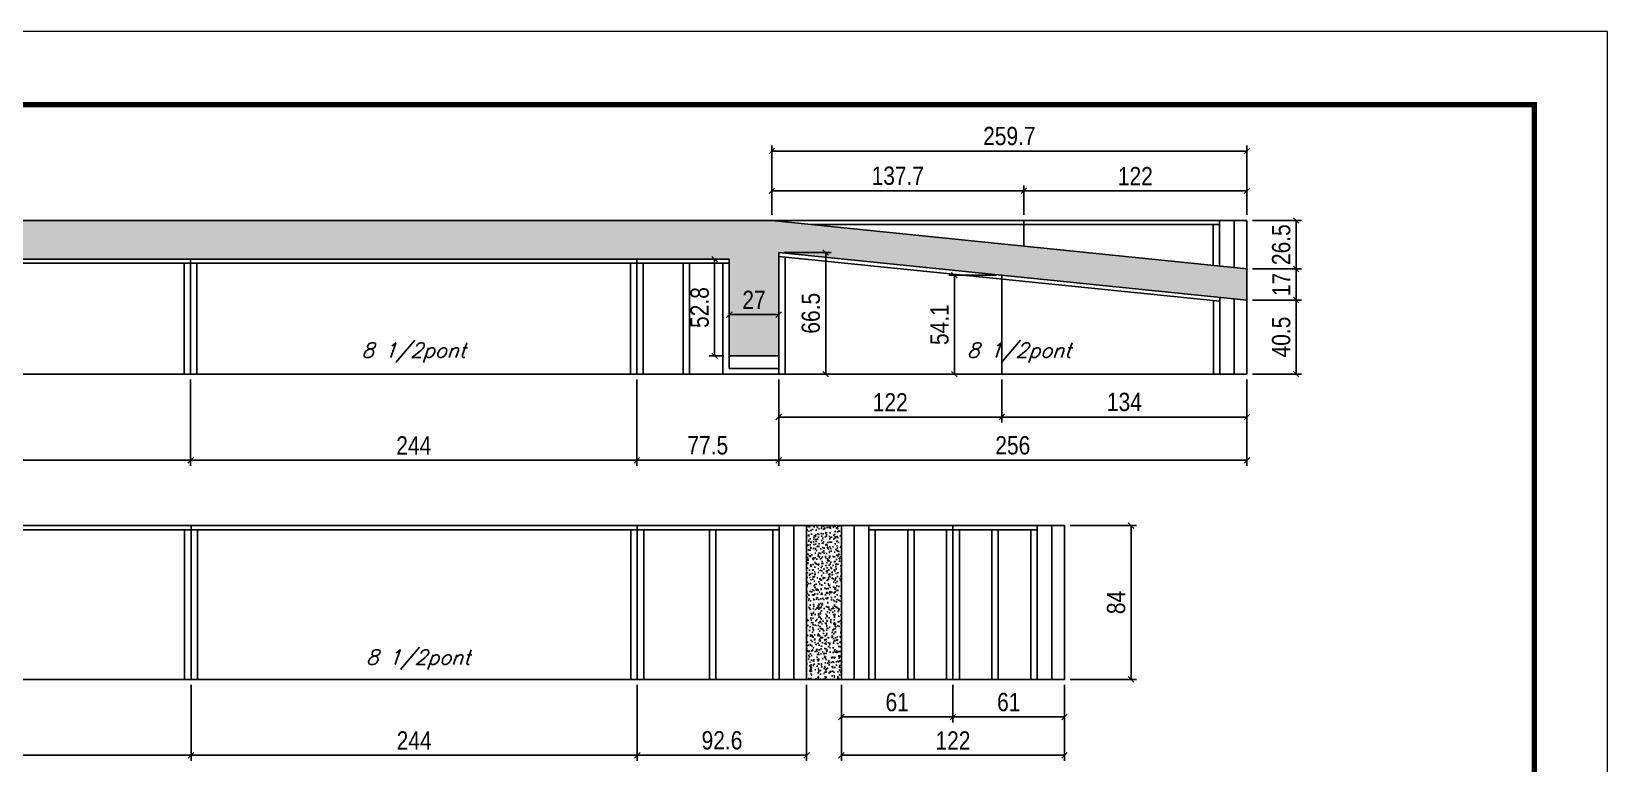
# Model space of a CAD drawing. Extents: x 137137 to 143418, y 10464 to 34486.
# Drawn here: x 137761 to 138622, y 28343 to 28743 of the extents above; entities that cross this region are included whole.
import ezdxf

# ---------------------------------------------------------------- set-up
doc = ezdxf.new("R2010")
doc.units = 0
doc.linetypes.add('DASHED', pattern=[0.75, 0.5, -0.25])
doc.layers.add('00-FELIPE', color=2, linetype='Continuous', lineweight=13, plot=False)
for name, color, linetype in [('COTA', 241, 'Continuous'), ('cotas', 4, 'Continuous'), ('Painéis', 200, 'Continuous'), ('SARR_2.2x7', 40, 'Continuous'), ('SARR_3.5x7', 81, 'Continuous'), ('texto', 7, 'Continuous')]:
    doc.layers.add(name, color=color, linetype=linetype)
doc.layers.add('Folhas', color=255, linetype='Continuous', lineweight=9)
doc.layers.add('SARRAFO DE PRESSAO', color=251, linetype='DASHED', lineweight=9)
doc.styles.add('COTA TECNICA', font='techl___.ttf', dxfattribs={"height": 10})
doc.styles.add('Romans', font='romans.shx')
doc.dimstyles.new('PAINEL', dxfattribs={"dimtxt": 10, "dimasz": 3, "dimexe": 3, "dimexo": 3, "dimgap": 3, "dimtad": 1, "dimdec": 1, "dimzin": 12, "dimdsep": 46, "dimtxsty": 'COTA TECNICA', "dimblk1": 'OBLIQUE', "dimblk2": 'OBLIQUE', "dimsah": 1, "dimcen": 0.9, "dimclrd": 4, "dimclre": 4, "dimclrt": 240, "dimadec": 1, "dimazin": 3, "dimtfac": 1, "dimtdec": 1, "dimtmove": 0, "dimatfit": 3, "dimfxl": 1, "dimtolj": 1, "dimtzin": 12, "dimarcsym": 0})

# ---------------------------------------------------------------- blocks, each defined once
blk = doc.blocks.new('9999999999')
at = {"layer": 'Folhas'}
blk.add_lwpolyline([(98138.98, 34190.21), (99623.98, 34190.21), (99623.98, 35240.21), (98138.98, 35240.21)], close=True, dxfattribs=at)
at = {"layer": 'Folhas', "color": 30, "const_width": 3}
blk.add_lwpolyline([(98213.98, 34230.21), (99583.98, 34230.21), (99583.98, 35200.21), (98213.98, 35200.21)], close=True, dxfattribs=at)
blk = doc.blocks.new('_Oblique')
at = {"color": 0, "linetype": 'ByBlock', "lineweight": -2}
blk.add_line((-0.5, -0.5), (0.5, 0.5), dxfattribs=at)
blk = doc.blocks.new('*D383')
at = {"layer": 'cotas', "color": 4, "linetype": 'ByBlock', "lineweight": -2, "transparency": 16777216}
for p, q in [((137603.68, 28552.66), (137603.68, 28505.58)), ((137847.68, 28552.66), (137847.68, 28505.58)), ((137603.68, 28508.58), (137847.68, 28508.58))]:
    blk.add_line(p, q, dxfattribs=at)
at = {"layer": 'Defpoints', "color": 0, "linetype": 'ByBlock', "transparency": 16777216}
for p in [(137603.68, 28555.66), (137847.68, 28555.66), (137847.68, 28508.58)]:
    blk.add_point(p, dxfattribs=at)
at = {"layer": 'cotas', "color": 4, "linetype": 'ByBlock', "lineweight": -2, "transparency": 16777216, "xscale": 3, "yscale": 3, "zscale": 3, "rotation": 180}
blk.add_blockref('_Oblique', (137603.68, 28508.58), dxfattribs=at)
at = {"layer": 'cotas', "color": 4, "linetype": 'ByBlock', "lineweight": -2, "transparency": 16777216, "xscale": 3, "yscale": 3, "zscale": 3}
blk.add_blockref('_Oblique', (137847.68, 28508.58), dxfattribs=at)
at = {"layer": 'cotas', "color": 240, "linetype": 'ByBlock', "transparency": 16777216, "insert": (137725.68, 28516.66), "char_height": 10, "attachment_point": 5, "style": 'COTA TECNICA'}
blk.add_mtext('\\A1;244', dxfattribs=at)
blk = doc.blocks.new('*D384')
at = {"layer": 'cotas', "color": 4, "linetype": 'ByBlock', "lineweight": -2, "transparency": 16777216}
for p, q in [((137847.68, 28552.66), (137847.68, 28505.58)), ((138091.68, 28552.66), (138091.68, 28505.58)), ((137847.68, 28508.58), (138091.68, 28508.58))]:
    blk.add_line(p, q, dxfattribs=at)
at = {"layer": 'Defpoints', "color": 0, "linetype": 'ByBlock', "transparency": 16777216}
for p in [(137847.68, 28555.66), (138091.68, 28555.66), (138091.68, 28508.58)]:
    blk.add_point(p, dxfattribs=at)
at = {"layer": 'cotas', "color": 4, "linetype": 'ByBlock', "lineweight": -2, "transparency": 16777216, "xscale": 3, "yscale": 3, "zscale": 3, "rotation": 180}
blk.add_blockref('_Oblique', (137847.68, 28508.58), dxfattribs=at)
at = {"layer": 'cotas', "color": 4, "linetype": 'ByBlock', "lineweight": -2, "transparency": 16777216, "xscale": 3, "yscale": 3, "zscale": 3}
blk.add_blockref('_Oblique', (138091.68, 28508.58), dxfattribs=at)
at = {"layer": 'cotas', "color": 240, "linetype": 'ByBlock', "transparency": 16777216, "insert": (137969.68, 28516.66), "char_height": 10, "attachment_point": 5, "style": 'COTA TECNICA'}
blk.add_mtext('\\A1;244', dxfattribs=at)
blk = doc.blocks.new('*D385')
at = {"layer": 'cotas', "color": 4, "linetype": 'ByBlock', "lineweight": -2, "transparency": 16777216}
for p, q in [((138091.68, 28552.66), (138091.68, 28505.58)), ((138169.18, 28552.66), (138169.18, 28505.58)), ((138091.68, 28508.58), (138169.18, 28508.58))]:
    blk.add_line(p, q, dxfattribs=at)
at = {"layer": 'Defpoints', "color": 0, "linetype": 'ByBlock', "transparency": 16777216}
for p in [(138091.68, 28555.66), (138169.18, 28555.66), (138169.18, 28508.58)]:
    blk.add_point(p, dxfattribs=at)
at = {"layer": 'cotas', "color": 4, "linetype": 'ByBlock', "lineweight": -2, "transparency": 16777216, "xscale": 3, "yscale": 3, "zscale": 3, "rotation": 180}
blk.add_blockref('_Oblique', (138091.68, 28508.58), dxfattribs=at)
at = {"layer": 'cotas', "color": 4, "linetype": 'ByBlock', "lineweight": -2, "transparency": 16777216, "xscale": 3, "yscale": 3, "zscale": 3}
blk.add_blockref('_Oblique', (138169.18, 28508.58), dxfattribs=at)
at = {"layer": 'cotas', "color": 240, "linetype": 'ByBlock', "transparency": 16777216, "insert": (138130.43, 28516.69), "char_height": 10, "attachment_point": 5, "style": 'COTA TECNICA'}
blk.add_mtext('\\A1;77.5', dxfattribs=at)
blk = doc.blocks.new('*D386')
at = {"layer": 'cotas', "color": 4, "linetype": 'ByBlock', "lineweight": -2, "transparency": 16777216}
for p, q in [((137603.91, 28385.85), (137603.91, 28344.35)), ((137847.91, 28385.85), (137847.91, 28344.35)), ((137603.91, 28347.35), (137847.91, 28347.35))]:
    blk.add_line(p, q, dxfattribs=at)
at = {"layer": 'Defpoints', "color": 0, "linetype": 'ByBlock', "transparency": 16777216}
for p in [(137603.91, 28388.85), (137847.91, 28388.85), (137847.91, 28347.35)]:
    blk.add_point(p, dxfattribs=at)
at = {"layer": 'cotas', "color": 4, "linetype": 'ByBlock', "lineweight": -2, "transparency": 16777216, "xscale": 3, "yscale": 3, "zscale": 3, "rotation": 180}
blk.add_blockref('_Oblique', (137603.91, 28347.35), dxfattribs=at)
at = {"layer": 'cotas', "color": 4, "linetype": 'ByBlock', "lineweight": -2, "transparency": 16777216, "xscale": 3, "yscale": 3, "zscale": 3}
blk.add_blockref('_Oblique', (137847.91, 28347.35), dxfattribs=at)
at = {"layer": 'cotas', "color": 240, "linetype": 'ByBlock', "transparency": 16777216, "insert": (137725.91, 28355.43), "char_height": 10, "attachment_point": 5, "style": 'COTA TECNICA'}
blk.add_mtext('\\A1;244', dxfattribs=at)
blk = doc.blocks.new('*D387')
at = {"layer": 'cotas', "color": 4, "linetype": 'ByBlock', "lineweight": -2, "transparency": 16777216}
for p, q in [((137847.91, 28385.85), (137847.91, 28344.35)), ((138091.91, 28385.85), (138091.91, 28344.35)), ((137847.91, 28347.35), (138091.91, 28347.35))]:
    blk.add_line(p, q, dxfattribs=at)
at = {"layer": 'Defpoints', "color": 0, "linetype": 'ByBlock', "transparency": 16777216}
for p in [(137847.91, 28388.85), (138091.91, 28388.85), (138091.91, 28347.35)]:
    blk.add_point(p, dxfattribs=at)
at = {"layer": 'cotas', "color": 4, "linetype": 'ByBlock', "lineweight": -2, "transparency": 16777216, "xscale": 3, "yscale": 3, "zscale": 3, "rotation": 180}
blk.add_blockref('_Oblique', (137847.91, 28347.35), dxfattribs=at)
at = {"layer": 'cotas', "color": 4, "linetype": 'ByBlock', "lineweight": -2, "transparency": 16777216, "xscale": 3, "yscale": 3, "zscale": 3}
blk.add_blockref('_Oblique', (138091.91, 28347.35), dxfattribs=at)
at = {"layer": 'cotas', "color": 240, "linetype": 'ByBlock', "transparency": 16777216, "insert": (137969.91, 28355.43), "char_height": 10, "attachment_point": 5, "style": 'COTA TECNICA'}
blk.add_mtext('\\A1;244', dxfattribs=at)
blk = doc.blocks.new('*D388')
at = {"layer": 'cotas', "color": 4, "linetype": 'ByBlock', "lineweight": -2, "transparency": 16777216}
for p, q in [((138091.91, 28385.85), (138091.91, 28344.35)), ((138184.47, 28385.85), (138184.47, 28344.35)), ((138091.91, 28347.35), (138184.47, 28347.35))]:
    blk.add_line(p, q, dxfattribs=at)
at = {"layer": 'Defpoints', "color": 0, "linetype": 'ByBlock', "transparency": 16777216}
for p in [(138091.91, 28388.85), (138184.47, 28388.85), (138184.47, 28347.35)]:
    blk.add_point(p, dxfattribs=at)
at = {"layer": 'cotas', "color": 4, "linetype": 'ByBlock', "lineweight": -2, "transparency": 16777216, "xscale": 3, "yscale": 3, "zscale": 3, "rotation": 180}
blk.add_blockref('_Oblique', (138091.91, 28347.35), dxfattribs=at)
at = {"layer": 'cotas', "color": 4, "linetype": 'ByBlock', "lineweight": -2, "transparency": 16777216, "xscale": 3, "yscale": 3, "zscale": 3}
blk.add_blockref('_Oblique', (138184.47, 28347.35), dxfattribs=at)
at = {"layer": 'cotas', "color": 240, "linetype": 'ByBlock', "transparency": 16777216, "insert": (138138.19, 28355.48), "char_height": 10, "attachment_point": 5, "style": 'COTA TECNICA'}
blk.add_mtext('\\A1;92.6', dxfattribs=at)
blk = doc.blocks.new('*D389')
at = {"layer": 'cotas', "color": 4, "linetype": 'ByBlock', "lineweight": -2, "transparency": 16777216}
for p, q in [((138142.18, 28568.66), (138142.18, 28591.16)), ((138142.18, 28588.16), (138169.18, 28588.16)), ((138169.18, 28568.66), (138169.18, 28591.16))]:
    blk.add_line(p, q, dxfattribs=at)
at = {"layer": 'Defpoints', "color": 0, "linetype": 'ByBlock', "transparency": 16777216}
for p in [(138169.18, 28588.16), (138142.18, 28565.66), (138169.18, 28565.66)]:
    blk.add_point(p, dxfattribs=at)
at = {"layer": 'cotas', "color": 4, "linetype": 'ByBlock', "lineweight": -2, "transparency": 16777216, "xscale": 3, "yscale": 3, "zscale": 3, "rotation": 180}
blk.add_blockref('_Oblique', (138142.18, 28588.16), dxfattribs=at)
at = {"layer": 'cotas', "color": 4, "linetype": 'ByBlock', "lineweight": -2, "transparency": 16777216, "xscale": 3, "yscale": 3, "zscale": 3}
blk.add_blockref('_Oblique', (138169.18, 28588.16), dxfattribs=at)
at = {"layer": 'cotas', "color": 240, "linetype": 'ByBlock', "transparency": 16777216, "insert": (138155.68, 28596.24), "char_height": 10, "attachment_point": 5, "style": 'COTA TECNICA'}
blk.add_mtext('\\A1;27', dxfattribs=at)
blk = doc.blocks.new('*D390')
at = {"layer": 'cotas', "color": 4, "linetype": 'ByBlock', "lineweight": -2, "transparency": 16777216}
for p, q in [((138203.47, 28385.85), (138203.47, 28344.35)), ((138325.49, 28385.85), (138325.49, 28344.35)), ((138203.47, 28347.35), (138325.49, 28347.35))]:
    blk.add_line(p, q, dxfattribs=at)
at = {"layer": 'Defpoints', "color": 0, "linetype": 'ByBlock', "transparency": 16777216}
for p in [(138203.47, 28388.85), (138325.49, 28388.85), (138325.49, 28347.35)]:
    blk.add_point(p, dxfattribs=at)
at = {"layer": 'cotas', "color": 4, "linetype": 'ByBlock', "lineweight": -2, "transparency": 16777216, "xscale": 3, "yscale": 3, "zscale": 3, "rotation": 180}
blk.add_blockref('_Oblique', (138203.47, 28347.35), dxfattribs=at)
at = {"layer": 'cotas', "color": 4, "linetype": 'ByBlock', "lineweight": -2, "transparency": 16777216, "xscale": 3, "yscale": 3, "zscale": 3}
blk.add_blockref('_Oblique', (138325.49, 28347.35), dxfattribs=at)
at = {"layer": 'cotas', "color": 240, "linetype": 'ByBlock', "transparency": 16777216, "insert": (138264.48, 28355.41), "char_height": 10, "attachment_point": 5, "style": 'COTA TECNICA'}
blk.add_mtext('\\A1;122', dxfattribs=at)
blk = doc.blocks.new('*D391')
at = {"layer": 'cotas', "color": 4, "linetype": 'ByBlock', "lineweight": -2, "transparency": 16777216}
for p, q in [((138328.49, 28472.85), (138364.81, 28472.85)), ((138361.81, 28472.85), (138361.81, 28388.85)), ((138328.49, 28388.85), (138364.81, 28388.85))]:
    blk.add_line(p, q, dxfattribs=at)
at = {"layer": 'Defpoints', "color": 0, "linetype": 'ByBlock', "transparency": 16777216}
for p in [(138325.49, 28472.85), (138325.49, 28388.85), (138361.81, 28388.85)]:
    blk.add_point(p, dxfattribs=at)
at = {"layer": 'cotas', "color": 4, "linetype": 'ByBlock', "lineweight": -2, "transparency": 16777216, "xscale": 3, "yscale": 3, "zscale": 3}
for p, rotation in [((138361.81, 28472.85), 90), ((138361.81, 28388.85), 270)]:
    blk.add_blockref('_Oblique', p, dxfattribs=dict(at, rotation=rotation))
at = {"layer": 'cotas', "color": 240, "linetype": 'ByBlock', "transparency": 16777216, "insert": (138353.71, 28430.85), "char_height": 10, "attachment_point": 5, "rotation": 90, "style": 'COTA TECNICA'}
blk.add_mtext('\\A1;84', dxfattribs=at)
blk = doc.blocks.new('*D430')
at = {"layer": 'cotas', "color": 4, "linetype": 'ByBlock', "lineweight": -2, "transparency": 16777216}
for p, q in [((138169.18, 28552.66), (138169.18, 28505.58)), ((138425.18, 28552.66), (138425.18, 28505.58)), ((138169.18, 28508.58), (138425.18, 28508.58))]:
    blk.add_line(p, q, dxfattribs=at)
at = {"layer": 'Defpoints', "color": 0, "linetype": 'ByBlock', "transparency": 16777216}
for p in [(138169.18, 28555.66), (138425.18, 28555.66), (138425.18, 28508.58)]:
    blk.add_point(p, dxfattribs=at)
at = {"layer": 'cotas', "color": 4, "linetype": 'ByBlock', "lineweight": -2, "transparency": 16777216, "xscale": 3, "yscale": 3, "zscale": 3, "rotation": 180}
blk.add_blockref('_Oblique', (138169.18, 28508.58), dxfattribs=at)
at = {"layer": 'cotas', "color": 4, "linetype": 'ByBlock', "lineweight": -2, "transparency": 16777216, "xscale": 3, "yscale": 3, "zscale": 3}
blk.add_blockref('_Oblique', (138425.18, 28508.58), dxfattribs=at)
at = {"layer": 'cotas', "color": 240, "linetype": 'ByBlock', "transparency": 16777216, "insert": (138297.18, 28516.69), "char_height": 10, "attachment_point": 5, "style": 'COTA TECNICA'}
blk.add_mtext('\\A1;256', dxfattribs=at)
blk = doc.blocks.new('*D431')
at = {"layer": 'cotas', "color": 4, "linetype": 'ByBlock', "lineweight": -2, "transparency": 16777216}
for p, q in [((138169.18, 28552.66), (138169.18, 28529.2)), ((138291.18, 28552.66), (138291.18, 28529.2)), ((138169.18, 28532.2), (138291.18, 28532.2))]:
    blk.add_line(p, q, dxfattribs=at)
at = {"layer": 'Defpoints', "color": 0, "linetype": 'ByBlock', "transparency": 16777216}
for p in [(138169.18, 28555.66), (138291.18, 28555.66), (138291.18, 28532.2)]:
    blk.add_point(p, dxfattribs=at)
at = {"layer": 'cotas', "color": 4, "linetype": 'ByBlock', "lineweight": -2, "transparency": 16777216, "xscale": 3, "yscale": 3, "zscale": 3, "rotation": 180}
blk.add_blockref('_Oblique', (138169.18, 28532.2), dxfattribs=at)
at = {"layer": 'cotas', "color": 4, "linetype": 'ByBlock', "lineweight": -2, "transparency": 16777216, "xscale": 3, "yscale": 3, "zscale": 3}
blk.add_blockref('_Oblique', (138291.18, 28532.2), dxfattribs=at)
at = {"layer": 'cotas', "color": 240, "linetype": 'ByBlock', "transparency": 16777216, "insert": (138230.18, 28540.26), "char_height": 10, "attachment_point": 5, "style": 'COTA TECNICA'}
blk.add_mtext('\\A1;122', dxfattribs=at)
blk = doc.blocks.new('*D432')
at = {"layer": 'cotas', "color": 4, "linetype": 'ByBlock', "lineweight": -2, "transparency": 16777216}
for p, q in [((138291.18, 28552.66), (138291.18, 28529.2)), ((138425.18, 28552.66), (138425.18, 28529.2)), ((138291.18, 28532.2), (138425.18, 28532.2))]:
    blk.add_line(p, q, dxfattribs=at)
at = {"layer": 'Defpoints', "color": 0, "linetype": 'ByBlock', "transparency": 16777216}
for p in [(138291.18, 28555.66), (138425.18, 28555.66), (138425.18, 28532.2)]:
    blk.add_point(p, dxfattribs=at)
at = {"layer": 'cotas', "color": 4, "linetype": 'ByBlock', "lineweight": -2, "transparency": 16777216, "xscale": 3, "yscale": 3, "zscale": 3, "rotation": 180}
blk.add_blockref('_Oblique', (138291.18, 28532.2), dxfattribs=at)
at = {"layer": 'cotas', "color": 4, "linetype": 'ByBlock', "lineweight": -2, "transparency": 16777216, "xscale": 3, "yscale": 3, "zscale": 3}
blk.add_blockref('_Oblique', (138425.18, 28532.2), dxfattribs=at)
at = {"layer": 'cotas', "color": 240, "linetype": 'ByBlock', "transparency": 16777216, "insert": (138358.18, 28540.42), "char_height": 10, "attachment_point": 5, "style": 'COTA TECNICA'}
blk.add_mtext('\\A1;134', dxfattribs=at)
blk = doc.blocks.new('*D433')
at = {"layer": 'cotas', "color": 4, "linetype": 'ByBlock', "lineweight": -2, "transparency": 16777216}
for p, q in [((138165.45, 28642.66), (138165.45, 28680.6)), ((138165.45, 28677.6), (138425.18, 28677.6)), ((138425.18, 28642.66), (138425.18, 28680.6))]:
    blk.add_line(p, q, dxfattribs=at)
at = {"layer": 'Defpoints', "color": 0, "linetype": 'ByBlock', "transparency": 16777216}
for p in [(138425.18, 28677.6), (138165.45, 28639.66), (138425.18, 28639.66)]:
    blk.add_point(p, dxfattribs=at)
at = {"layer": 'cotas', "color": 4, "linetype": 'ByBlock', "lineweight": -2, "transparency": 16777216, "xscale": 3, "yscale": 3, "zscale": 3, "rotation": 180}
blk.add_blockref('_Oblique', (138165.45, 28677.6), dxfattribs=at)
at = {"layer": 'cotas', "color": 4, "linetype": 'ByBlock', "lineweight": -2, "transparency": 16777216, "xscale": 3, "yscale": 3, "zscale": 3}
blk.add_blockref('_Oblique', (138425.18, 28677.6), dxfattribs=at)
at = {"layer": 'cotas', "color": 240, "linetype": 'ByBlock', "transparency": 16777216, "insert": (138295.31, 28685.74), "char_height": 10, "attachment_point": 5, "style": 'COTA TECNICA'}
blk.add_mtext('\\A1;259.7', dxfattribs=at)
blk = doc.blocks.new('*D434')
at = {"layer": 'cotas', "color": 4, "linetype": 'ByBlock', "lineweight": -2, "transparency": 16777216}
for p, q in [((138165.45, 28642.66), (138165.45, 28658.83)), ((138303.18, 28642.66), (138303.18, 28658.83)), ((138165.45, 28655.83), (138303.18, 28655.83))]:
    blk.add_line(p, q, dxfattribs=at)
at = {"layer": 'Defpoints', "color": 0, "linetype": 'ByBlock', "transparency": 16777216}
for p in [(138303.18, 28655.83), (138165.45, 28639.66), (138303.18, 28639.66)]:
    blk.add_point(p, dxfattribs=at)
at = {"layer": 'cotas', "color": 4, "linetype": 'ByBlock', "lineweight": -2, "transparency": 16777216, "xscale": 3, "yscale": 3, "zscale": 3, "rotation": 180}
blk.add_blockref('_Oblique', (138165.45, 28655.83), dxfattribs=at)
at = {"layer": 'cotas', "color": 4, "linetype": 'ByBlock', "lineweight": -2, "transparency": 16777216, "xscale": 3, "yscale": 3, "zscale": 3}
blk.add_blockref('_Oblique', (138303.18, 28655.83), dxfattribs=at)
at = {"layer": 'cotas', "color": 240, "linetype": 'ByBlock', "transparency": 16777216, "insert": (138234.31, 28664.04), "char_height": 10, "attachment_point": 5, "style": 'COTA TECNICA'}
blk.add_mtext('\\A1;137.7', dxfattribs=at)
blk = doc.blocks.new('*D435')
at = {"layer": 'cotas', "color": 4, "linetype": 'ByBlock', "lineweight": -2, "transparency": 16777216}
for p, q in [((138303.18, 28642.66), (138303.18, 28658.83)), ((138425.18, 28642.66), (138425.18, 28658.83)), ((138303.18, 28655.83), (138425.18, 28655.83))]:
    blk.add_line(p, q, dxfattribs=at)
at = {"layer": 'Defpoints', "color": 0, "linetype": 'ByBlock', "transparency": 16777216}
for p in [(138425.18, 28655.83), (138303.18, 28639.66), (138425.18, 28639.66)]:
    blk.add_point(p, dxfattribs=at)
at = {"layer": 'cotas', "color": 4, "linetype": 'ByBlock', "lineweight": -2, "transparency": 16777216, "xscale": 3, "yscale": 3, "zscale": 3, "rotation": 180}
blk.add_blockref('_Oblique', (138303.18, 28655.83), dxfattribs=at)
at = {"layer": 'cotas', "color": 4, "linetype": 'ByBlock', "lineweight": -2, "transparency": 16777216, "xscale": 3, "yscale": 3, "zscale": 3}
blk.add_blockref('_Oblique', (138425.18, 28655.83), dxfattribs=at)
at = {"layer": 'cotas', "color": 240, "linetype": 'ByBlock', "transparency": 16777216, "insert": (138364.18, 28663.88), "char_height": 10, "attachment_point": 5, "style": 'COTA TECNICA'}
blk.add_mtext('\\A1;122', dxfattribs=at)
blk = doc.blocks.new('*D436')
at = {"layer": 'cotas', "color": 4, "linetype": 'ByBlock', "lineweight": -2, "transparency": 16777216}
for p, q in [((138172.18, 28622.17), (138197.9, 28622.17)), ((138194.9, 28622.17), (138194.9, 28555.66)), ((138172.18, 28555.66), (138197.9, 28555.66))]:
    blk.add_line(p, q, dxfattribs=at)
at = {"layer": 'Defpoints', "color": 0, "linetype": 'ByBlock', "transparency": 16777216}
for p in [(138169.18, 28622.17), (138169.18, 28555.66), (138194.9, 28555.66)]:
    blk.add_point(p, dxfattribs=at)
at = {"layer": 'cotas', "color": 4, "linetype": 'ByBlock', "lineweight": -2, "transparency": 16777216, "xscale": 3, "yscale": 3, "zscale": 3}
for p, rotation in [((138194.9, 28622.17), 90), ((138194.9, 28555.66), 270)]:
    blk.add_blockref('_Oblique', p, dxfattribs=dict(at, rotation=rotation))
at = {"layer": 'cotas', "color": 240, "linetype": 'ByBlock', "transparency": 16777216, "insert": (138186.79, 28588.92), "char_height": 10, "attachment_point": 5, "rotation": 90, "style": 'COTA TECNICA'}
blk.add_mtext('\\A1;66.5', dxfattribs=at)
blk = doc.blocks.new('*D437')
at = {"layer": 'cotas', "color": 4, "linetype": 'ByBlock', "lineweight": -2, "transparency": 16777216}
for p, q in [((138428.18, 28596.16), (138455.06, 28596.16)), ((138452.06, 28596.16), (138452.06, 28555.66)), ((138428.18, 28555.66), (138455.06, 28555.66))]:
    blk.add_line(p, q, dxfattribs=at)
at = {"layer": 'Defpoints', "color": 0, "linetype": 'ByBlock', "transparency": 16777216}
for p in [(138425.18, 28596.16), (138425.18, 28555.66), (138452.06, 28555.66)]:
    blk.add_point(p, dxfattribs=at)
at = {"layer": 'cotas', "color": 4, "linetype": 'ByBlock', "lineweight": -2, "transparency": 16777216, "xscale": 3, "yscale": 3, "zscale": 3}
for p, rotation in [((138452.06, 28596.16), 90), ((138452.06, 28555.66), 270)]:
    blk.add_blockref('_Oblique', p, dxfattribs=dict(at, rotation=rotation))
at = {"layer": 'cotas', "color": 240, "linetype": 'ByBlock', "transparency": 16777216, "insert": (138443.95, 28575.91), "char_height": 10, "attachment_point": 5, "rotation": 90, "style": 'COTA TECNICA'}
blk.add_mtext('\\A1;40.5', dxfattribs=at)
blk = doc.blocks.new('*D438')
at = {"layer": 'cotas', "color": 4, "linetype": 'ByBlock', "lineweight": -2, "transparency": 16777216}
for p, q in [((138288.18, 28609.78), (138262.24, 28609.78)), ((138265.24, 28609.78), (138265.24, 28555.66)), ((138288.18, 28555.66), (138262.24, 28555.66))]:
    blk.add_line(p, q, dxfattribs=at)
at = {"layer": 'Defpoints', "color": 0, "linetype": 'ByBlock', "transparency": 16777216}
for p in [(138291.18, 28609.78), (138265.24, 28555.66), (138291.18, 28555.66)]:
    blk.add_point(p, dxfattribs=at)
at = {"layer": 'cotas', "color": 4, "linetype": 'ByBlock', "lineweight": -2, "transparency": 16777216, "xscale": 3, "yscale": 3, "zscale": 3}
for p, rotation in [((138265.24, 28609.78), 90), ((138265.24, 28555.66), 270)]:
    blk.add_blockref('_Oblique', p, dxfattribs=dict(at, rotation=rotation))
at = {"layer": 'cotas', "color": 240, "linetype": 'ByBlock', "transparency": 16777216, "insert": (138257.13, 28582.72), "char_height": 10, "attachment_point": 5, "rotation": 90, "style": 'COTA TECNICA'}
blk.add_mtext('\\A1;54.1', dxfattribs=at)
blk = doc.blocks.new('*D439')
at = {"layer": 'cotas', "color": 4, "linetype": 'ByBlock', "lineweight": -2, "transparency": 16777216}
for p, q in [((138428.18, 28639.66), (138455.06, 28639.66)), ((138452.06, 28613.15), (138452.06, 28639.66)), ((138428.18, 28613.15), (138455.06, 28613.15))]:
    blk.add_line(p, q, dxfattribs=at)
at = {"layer": 'Defpoints', "color": 0, "linetype": 'ByBlock', "transparency": 16777216}
for p in [(138425.18, 28639.66), (138452.06, 28639.66), (138425.18, 28613.15)]:
    blk.add_point(p, dxfattribs=at)
at = {"layer": 'cotas', "color": 4, "linetype": 'ByBlock', "lineweight": -2, "transparency": 16777216, "xscale": 3, "yscale": 3, "zscale": 3}
for p, rotation in [((138452.06, 28639.66), 90), ((138452.06, 28613.15), 270)]:
    blk.add_blockref('_Oblique', p, dxfattribs=dict(at, rotation=rotation))
at = {"layer": 'cotas', "color": 240, "linetype": 'ByBlock', "transparency": 16777216, "insert": (138443.95, 28626.41), "char_height": 10, "attachment_point": 5, "rotation": 90, "style": 'COTA TECNICA'}
blk.add_mtext('\\A1;26.5', dxfattribs=at)
blk = doc.blocks.new('*D440')
at = {"layer": 'cotas', "color": 4, "linetype": 'ByBlock', "lineweight": -2, "transparency": 16777216}
for p, q in [((138428.18, 28613.15), (138455.06, 28613.15)), ((138452.06, 28596.16), (138452.06, 28613.15)), ((138428.18, 28596.16), (138455.06, 28596.16))]:
    blk.add_line(p, q, dxfattribs=at)
at = {"layer": 'Defpoints', "color": 0, "linetype": 'ByBlock', "transparency": 16777216}
for p in [(138425.18, 28613.15), (138452.06, 28613.15), (138425.18, 28596.16)]:
    blk.add_point(p, dxfattribs=at)
at = {"layer": 'cotas', "color": 4, "linetype": 'ByBlock', "lineweight": -2, "transparency": 16777216, "xscale": 3, "yscale": 3, "zscale": 3}
for p, rotation in [((138452.06, 28613.15), 90), ((138452.06, 28596.16), 270)]:
    blk.add_blockref('_Oblique', p, dxfattribs=dict(at, rotation=rotation))
at = {"layer": 'cotas', "color": 240, "linetype": 'ByBlock', "transparency": 16777216, "insert": (138443.99, 28604.66), "char_height": 10, "attachment_point": 5, "rotation": 90, "style": 'COTA TECNICA'}
blk.add_mtext('\\A1;17', dxfattribs=at)
blk = doc.blocks.new('*D585')
at = {"layer": 'COTA', "color": 4, "linetype": 'ByBlock', "lineweight": -2, "transparency": 16777216}
for p, q in [((138203.47, 28385.85), (138203.47, 28365.27)), ((138264.47, 28385.85), (138264.47, 28365.27)), ((138203.47, 28368.27), (138264.47, 28368.27))]:
    blk.add_line(p, q, dxfattribs=at)
at = {"layer": 'Defpoints', "color": 0, "linetype": 'ByBlock', "transparency": 16777216}
for p in [(138203.47, 28388.85), (138264.47, 28388.85), (138264.47, 28368.27)]:
    blk.add_point(p, dxfattribs=at)
at = {"layer": 'COTA', "color": 4, "linetype": 'ByBlock', "lineweight": -2, "transparency": 16777216, "xscale": 3, "yscale": 3, "zscale": 3, "rotation": 180}
blk.add_blockref('_Oblique', (138203.47, 28368.27), dxfattribs=at)
at = {"layer": 'COTA', "color": 4, "linetype": 'ByBlock', "lineweight": -2, "transparency": 16777216, "xscale": 3, "yscale": 3, "zscale": 3}
blk.add_blockref('_Oblique', (138264.47, 28368.27), dxfattribs=at)
at = {"layer": 'COTA', "color": 240, "linetype": 'ByBlock', "transparency": 16777216, "insert": (138233.97, 28376.37), "char_height": 10, "attachment_point": 5, "style": 'COTA TECNICA'}
blk.add_mtext('\\A1;61', dxfattribs=at)
blk = doc.blocks.new('*D586')
at = {"layer": 'COTA', "color": 4, "linetype": 'ByBlock', "lineweight": -2, "transparency": 16777216}
for p, q in [((138264.47, 28385.85), (138264.47, 28365.27)), ((138325.49, 28385.85), (138325.49, 28365.27)), ((138264.47, 28368.27), (138325.49, 28368.27))]:
    blk.add_line(p, q, dxfattribs=at)
at = {"layer": 'Defpoints', "color": 0, "linetype": 'ByBlock', "transparency": 16777216}
for p in [(138264.47, 28388.85), (138325.49, 28388.85), (138325.49, 28368.27)]:
    blk.add_point(p, dxfattribs=at)
at = {"layer": 'COTA', "color": 4, "linetype": 'ByBlock', "lineweight": -2, "transparency": 16777216, "xscale": 3, "yscale": 3, "zscale": 3, "rotation": 180}
blk.add_blockref('_Oblique', (138264.47, 28368.27), dxfattribs=at)
at = {"layer": 'COTA', "color": 4, "linetype": 'ByBlock', "lineweight": -2, "transparency": 16777216, "xscale": 3, "yscale": 3, "zscale": 3}
blk.add_blockref('_Oblique', (138325.49, 28368.27), dxfattribs=at)
at = {"layer": 'COTA', "color": 240, "linetype": 'ByBlock', "transparency": 16777216, "insert": (138294.98, 28376.37), "char_height": 10, "attachment_point": 5, "style": 'COTA TECNICA'}
blk.add_mtext('\\A1;61', dxfattribs=at)
blk = doc.blocks.new('*D915')
at = {"layer": '00-FELIPE', "color": 4, "lineweight": -2, "transparency": 16777216}
for p, q in [((138139.18, 28618.46), (138131.15, 28618.46)), ((138134.15, 28618.46), (138134.15, 28565.66)), ((138139.18, 28565.66), (138131.15, 28565.66))]:
    blk.add_line(p, q, dxfattribs=at)
at = {"layer": 'Defpoints', "color": 0, "transparency": 16777216}
for p in [(138142.18, 28618.46), (138134.15, 28565.66), (138142.18, 28565.66)]:
    blk.add_point(p, dxfattribs=at)
at = {"layer": '00-FELIPE', "color": 4, "lineweight": -2, "transparency": 16777216, "xscale": 3, "yscale": 3, "zscale": 3}
for p, rotation in [((138134.15, 28618.46), 90), ((138134.15, 28565.66), 270)]:
    blk.add_blockref('_Oblique', p, dxfattribs=dict(at, rotation=rotation))
at = {"layer": '00-FELIPE', "color": 240, "transparency": 16777216, "insert": (138126.01, 28592.06), "char_height": 10, "attachment_point": 5, "rotation": 90, "style": 'COTA TECNICA'}
blk.add_mtext('\\A1;52.8', dxfattribs=at)

msp = doc.modelspace()

# ---------------------------------------------------------------- hatches: boundary and pattern name
at = {"layer": 'COTA'}
h = msp.add_hatch(dxfattribs=at)
h.set_pattern_fill('AR-CONC', color=256, scale=0.03)
h.set_pattern_definition([(50, (-23.4857, 146.949), (5.46554007, -0.47817257), [0.5715, -6.2865]), (355, (-23.4857, 146.949), (-1.05730264, 5.73170536), [0.4572, -5.02921753]), (100.4514447, (-23.03, 146.9094), (4.40823741, 5.25353256), [0.48570026, -5.34270734]), (46.1842, (-23.4857, 148.473), (8.13237123, -1.26126984), [0.85725, -9.42975]), (96.6355576, (-22.808, 148.368), (7.122124, 7.42278374), [0.7285507, -8.01406824]), (351.184151, (-23.486, 148.473), (7.122124, 7.42278374), [0.685799, -7.54379196]), (21, (-22.7237, 148.092), (4.54843174, -3.06795595), [0.5715, -6.2865]), (326, (-22.7237, 148.092), (1.85406085, 5.52563898), [0.4572, -5.0292]), (71.451445, (-22.3446, 147.8365), (6.40249258, 2.45768307), [0.48570026, -5.34269813]), (37.5, (-23.4857, 146.9492), (0.092658098, 2.536651166), [0, -4.96824, 0, -5.1054, 0, -5.04825]), (7.5, (-23.4857, 146.9492), (2.004589875, 3.005417245), [0, -2.91084, 0, -4.85394, 0, -1.92405]), (327.5, (-25.185, 146.9492), (4.067717855, -0.17186232), [0, -1.905, 0, -5.9436, 0, -7.8867]), (317.5, (-25.947, 146.9492), (4.44387544, 0.76279473), [0, -2.4765, 0, -3.94716, 0, -5.6007])])
h.paths.add_polyline_path([(138146.18, 28639.66), (137603.68, 28639.66), (137603.68, 28618.46), (138142.18, 28618.46), (138142.18, 28565.66), (138169.18, 28565.66), (138169.18, 28622.17), (138425.18, 28596.16), (138425.18, 28613.15), (138165.45, 28639.66), (138165.18, 28639.66)])
h = msp.add_hatch(dxfattribs=at)
h.set_pattern_fill('AR-CONC', color=256, scale=0.03)
h.paths.add_polyline_path([(138203.47, 28472.85), (138184.47, 28472.85), (138184.47, 28388.85), (138203.47, 28388.85)])

# ---------------------------------------------------------------- linework, layer by layer
at = {"layer": 'COTA', "linetype": 'ByBlock'}
for p, q in [((137603.68, 28639.66), (138146.18, 28639.66)), ((138146.18, 28639.66), (138165.18, 28639.66)), ((138425.18, 28613.15), (138425.18, 28596.16))]:
    msp.add_line(p, q, dxfattribs=at)
at = {"layer": 'COTA'}
msp.add_line((138184.47, 28472.85), (138203.47, 28472.85), dxfattribs=at)
at = {"layer": 'Painéis', "linetype": 'ByBlock'}
for p, q in [((138165.18, 28639.66), (138425.18, 28639.66)), ((138165.45, 28639.66), (138425.18, 28613.15)), ((138303.18, 28625.6), (138303.18, 28639.66)), ((138425.18, 28639.66), (138425.18, 28613.15)), ((138169.18, 28555.66), (138169.18, 28622.17)), ((138169.18, 28622.17), (138425.18, 28596.16)), ((137603.68, 28618.46), (138142.18, 28618.46)), ((137847.68, 28555.66), (137847.68, 28618.46)), ((138091.68, 28555.66), (138091.68, 28618.46)), ((138142.18, 28618.46), (138142.18, 28565.66)), ((138291.18, 28555.66), (138291.18, 28609.78)), ((138425.18, 28596.16), (138425.18, 28555.66)), ((138142.18, 28565.66), (138169.18, 28565.66)), ((138169.18, 28565.66), (138169.18, 28555.66)), ((137603.68, 28555.66), (138142.18, 28555.66)), ((138142.18, 28555.66), (138169.18, 28555.66)), ((138425.18, 28555.66), (138169.18, 28555.66)), ((138184.47, 28472.85), (137603.91, 28472.85)), ((137847.91, 28388.85), (137847.91, 28472.85)), ((138091.91, 28388.85), (138091.91, 28472.85)), ((138184.47, 28388.85), (138184.47, 28472.85)), ((138325.49, 28472.85), (138203.47, 28472.85)), ((138203.47, 28388.85), (138203.47, 28472.85)), ((138264.47, 28388.85), (138264.47, 28472.85)), ((138325.49, 28388.85), (138325.49, 28472.85)), ((138184.47, 28388.85), (137603.91, 28388.85)), ((138184.47, 28388.85), (138203.47, 28388.85)), ((138325.49, 28388.85), (138203.47, 28388.85))]:
    msp.add_line(p, q, dxfattribs=at)
at = {"layer": 'SARR_2.2x7', "linetype": 'Continuous'}
for p, q in [((138418.18, 28639.66), (138418.18, 28613.87)), ((138187, 28637.46), (138410.18, 28637.46)), ((137618.68, 28616.26), (137847.68, 28616.26)), ((137847.68, 28616.26), (138091.68, 28616.26)), ((138091.68, 28616.26), (138142.18, 28616.26)), ((138169.18, 28619.96), (138410.45, 28595.45)), ((138418.18, 28596.87), (138418.18, 28555.66)), ((138142.18, 28558.66), (138142.18, 28565.66)), ((138142.18, 28558.66), (138169.18, 28558.66)), ((137847.91, 28470.65), (137618.91, 28470.65)), ((138091.91, 28470.65), (137847.91, 28470.65)), ((138169.47, 28470.65), (138091.91, 28470.65)), ((138177.47, 28388.85), (138177.47, 28472.85)), ((138210.47, 28388.85), (138210.47, 28472.85)), ((138264.48, 28470.65), (138218.47, 28470.65)), ((138310.49, 28470.65), (138264.48, 28470.65)), ((138318.49, 28388.85), (138318.49, 28472.85))]:
    msp.add_line(p, q, dxfattribs=at)
at = {"layer": 'SARR_3.5x7'}
for p, q in [((138410.18, 28614.68), (138410.18, 28639.68)), ((138406.68, 28615.04), (138406.68, 28637.46)), ((137844.18, 28616.26), (137844.18, 28555.66)), ((137851.18, 28616.26), (137851.18, 28555.66)), ((138088.18, 28616.26), (138088.18, 28555.66)), ((138095.18, 28616.26), (138095.18, 28555.66)), ((138116.93, 28616.26), (138116.93, 28555.66)), ((138120.43, 28616.26), (138120.43, 28555.66)), ((138138.68, 28616.26), (138138.68, 28555.66)), ((138172.68, 28555.66), (138172.68, 28619.6)), ((138406.95, 28555.66), (138406.95, 28595.8)), ((138410.18, 28597.68), (138410.18, 28597.69)), ((138410.45, 28555.66), (138410.45, 28597.66)), ((137844.41, 28470.65), (137844.41, 28388.85)), ((137851.41, 28470.65), (137851.41, 28388.85)), ((138088.41, 28470.65), (138088.41, 28388.85)), ((138095.41, 28470.65), (138095.41, 28388.85)), ((138131.37, 28470.65), (138131.37, 28388.85)), ((138134.87, 28470.65), (138134.87, 28388.85)), ((138165.97, 28470.65), (138165.97, 28388.85)), ((138169.47, 28472.85), (138169.47, 28388.85)), ((138218.47, 28472.85), (138218.47, 28388.85)), ((138221.97, 28470.65), (138221.97, 28388.85)), ((138239.72, 28470.65), (138239.72, 28388.85)), ((138243.22, 28470.65), (138243.22, 28388.85)), ((138260.98, 28470.65), (138260.98, 28388.85)), ((138267.98, 28470.65), (138267.98, 28388.85)), ((138285.73, 28470.65), (138285.73, 28388.85)), ((138289.23, 28470.65), (138289.23, 28388.85)), ((138306.99, 28470.65), (138306.99, 28388.85)), ((138310.49, 28472.85), (138310.49, 28388.85))]:
    msp.add_line(p, q, dxfattribs=at)

# ---------------------------------------------------------------- block references
at = {"layer": 'SARRAFO DE PRESSAO', "color": 6, "linetype": 'ByBlock'}
msp.add_blockref('9999999999', (38998.31, -6497.3), dxfattribs=at)

# ---------------------------------------------------------------- texts
at = {"layer": 'texto', "color": 2, "char_height": 8, "attachment_point": 5, "style": 'Romans'}
for insert in [(137969.63, 28567.38), (138300.6, 28567.38), (137972.04, 28399.59)]:
    msp.add_mtext('{\\Q19;\\C256;8 1/2pont}', dxfattribs=dict(at, insert=insert))

# ---------------------------------------------------------------- dimensions: what is measured, and where the dimension line sits
at = {"layer": '00-FELIPE'}
dim = msp.add_linear_dim(base=(138134.15, 28565.66), p1=(138142.18, 28618.46), p2=(138142.18, 28565.66), angle=90, dimstyle='PAINEL', dxfattribs=at)
dim.commit()
dim.dimension.update_dxf_attribs({"geometry": '*D915', "text_midpoint": (138126.01, 28592.06)})
at = {"layer": 'COTA', "linetype": 'ByBlock'}
dim = msp.add_linear_dim(base=(138264.47, 28368.27), p1=(138203.47, 28388.85), p2=(138264.47, 28388.85), dimstyle='PAINEL', dxfattribs=at)
dim.commit()
dim.dimension.update_dxf_attribs({"geometry": '*D585', "text_midpoint": (138233.97, 28376.37)})
dim = msp.add_linear_dim(base=(138325.49, 28368.27), p1=(138264.47, 28388.85), p2=(138325.49, 28388.85), dimstyle='PAINEL', override={"dimtmove": 1}, dxfattribs=at)
dim.commit()
dim.dimension.update_dxf_attribs({"geometry": '*D586', "text_midpoint": (138294.98, 28376.37)})
at = {"layer": 'cotas', "linetype": 'ByBlock'}
for base, p1, p2, picture, middle in [((138425.18, 28677.6), (138165.45, 28639.66), (138425.18, 28639.66), '*D433', (138295.31, 28685.74)), ((138303.18, 28655.83), (138165.45, 28639.66), (138303.18, 28639.66), '*D434', (138234.31, 28664.04)), ((138425.18, 28655.83), (138303.18, 28639.66), (138425.18, 28639.66), '*D435', (138364.18, 28663.88)), ((138169.18, 28588.16), (138142.18, 28565.66), (138169.18, 28565.66), '*D389', (138155.68, 28596.24)), ((137847.68, 28508.58), (137603.68, 28555.66), (137847.68, 28555.66), '*D383', (137725.68, 28516.66)), ((138425.18, 28508.58), (138169.18, 28555.66), (138425.18, 28555.66), '*D430', (138297.18, 28516.69)), ((138291.18, 28532.2), (138169.18, 28555.66), (138291.18, 28555.66), '*D431', (138230.18, 28540.26)), ((138425.18, 28532.2), (138291.18, 28555.66), (138425.18, 28555.66), '*D432', (138358.18, 28540.42)), ((137847.91, 28347.35), (137603.91, 28388.85), (137847.91, 28388.85), '*D386', (137725.91, 28355.43)), ((138325.49, 28347.35), (138203.47, 28388.85), (138325.49, 28388.85), '*D390', (138264.48, 28355.41))]:
    dim = msp.add_linear_dim(base=base, p1=p1, p2=p2, dimstyle='PAINEL', dxfattribs=at)
    dim.commit()
    dim.dimension.update_dxf_attribs({"geometry": picture, "text_midpoint": middle})
for base, p1, p2, picture, middle in [((138452.06, 28639.66), (138425.18, 28613.15), (138425.18, 28639.66), '*D439', (138452.06, 28626.41)), ((138452.06, 28613.15), (138425.18, 28596.16), (138425.18, 28613.15), '*D440', (138452.06, 28604.66))]:
    dim = msp.add_linear_dim(base=base, p1=p1, p2=p2, angle=90, dimstyle='PAINEL', dxfattribs=at)
    dim.commit()
    dim.dimension.update_dxf_attribs({"geometry": picture, "text_midpoint": middle, "dimtype": 160})
for base, p1, p2, picture, middle in [((138194.9, 28555.66), (138169.18, 28622.17), (138169.18, 28555.66), '*D436', (138186.79, 28588.92)), ((138265.24, 28555.66), (138291.18, 28609.78), (138291.18, 28555.66), '*D438', (138257.13, 28582.72)), ((138452.06, 28555.66), (138425.18, 28596.16), (138425.18, 28555.66), '*D437', (138443.95, 28575.91)), ((138361.81, 28388.85), (138325.49, 28472.85), (138325.49, 28388.85), '*D391', (138353.71, 28430.85))]:
    dim = msp.add_linear_dim(base=base, p1=p1, p2=p2, angle=90, dimstyle='PAINEL', dxfattribs=at)
    dim.commit()
    dim.dimension.update_dxf_attribs({"geometry": picture, "text_midpoint": middle})
for base, p1, p2, picture, middle in [((138091.68, 28508.58), (137847.68, 28555.66), (138091.68, 28555.66), '*D384', (137969.68, 28516.66)), ((138169.18, 28508.58), (138091.68, 28555.66), (138169.18, 28555.66), '*D385', (138130.43, 28516.69)), ((138091.91, 28347.35), (137847.91, 28388.85), (138091.91, 28388.85), '*D387', (137969.91, 28355.43)), ((138184.47, 28347.35), (138091.91, 28388.85), (138184.47, 28388.85), '*D388', (138138.19, 28355.48))]:
    dim = msp.add_linear_dim(base=base, p1=p1, p2=p2, dimstyle='PAINEL', override={"dimtmove": 1}, dxfattribs=at)
    dim.commit()
    dim.dimension.update_dxf_attribs({"geometry": picture, "text_midpoint": middle})

doc.saveas('drawing.dxf')
